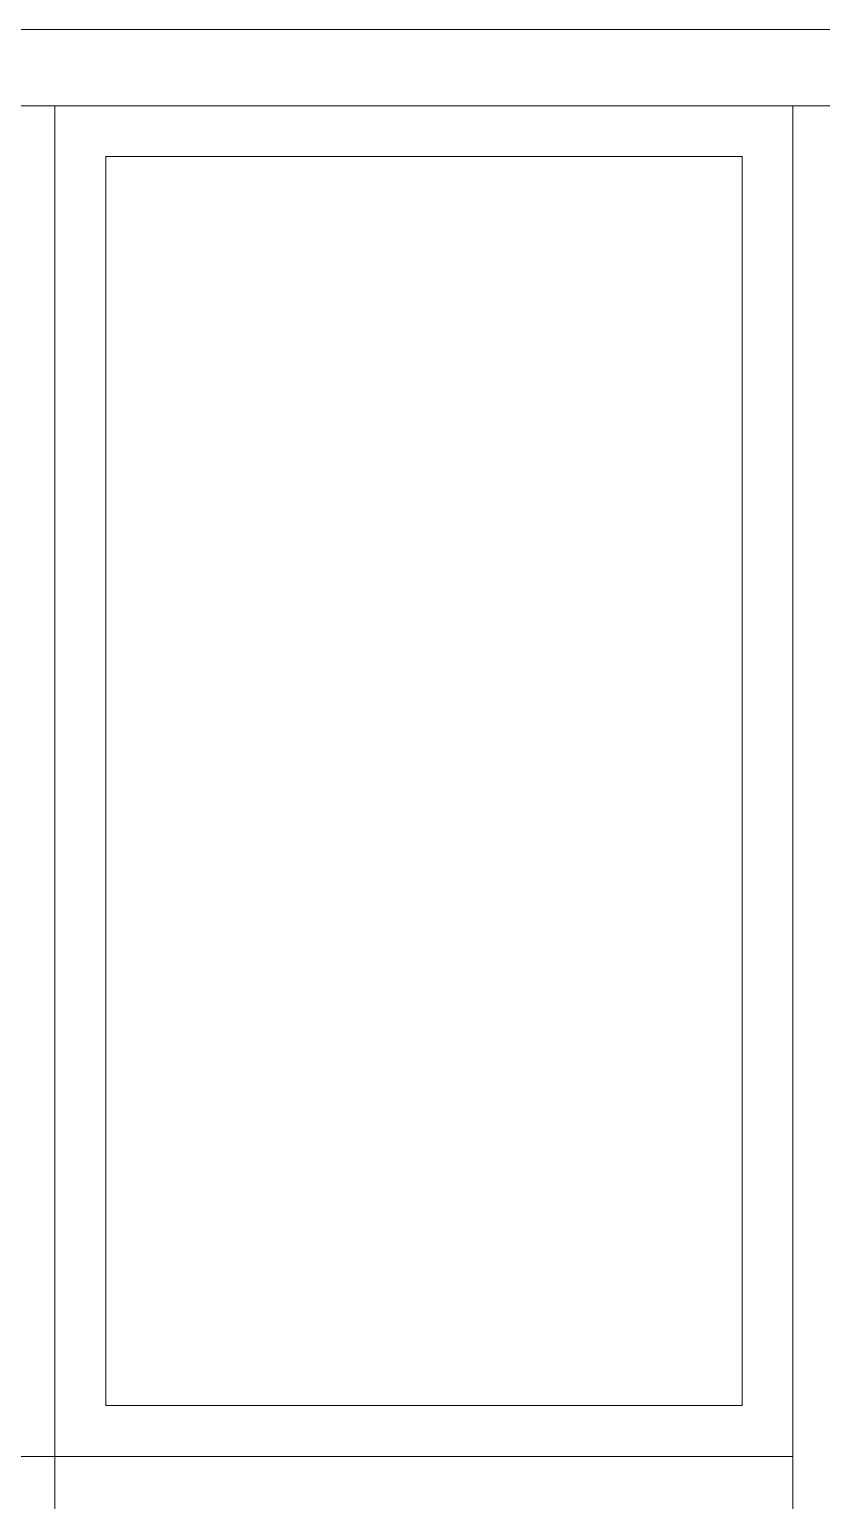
# Model space of a CAD drawing. Header units: metres. Extents: x 349703 to 349913, y 9282546 to 9282694.
# Drawn here: x 349750.792 to 349752.35, y 9282674.644 to 9282677.538 of the extents above; entities that cross this region are included whole.
import ezdxf

# ---------------------------------------------------------------- set-up
doc = ezdxf.new("R2010")
doc.units = ezdxf.units.M
doc.header["$LTSCALE"] = 0.25
doc.layers.add('ARQ-FONDO', color=253, linetype='CONTINUOUS', lineweight=9)

# ---------------------------------------------------------------- blocks, each defined once
blk = doc.blocks.new('291')
at = {"layer": 'ARQ-FONDO'}
blk.add_lwpolyline([(349595.3206, 9282677.3878), (349597.6555, 9282677.3878), (349597.6555, 9282670.5231), (349595.3206, 9282670.5231)], close=True, dxfattribs=at)
blk = doc.blocks.new('ASOIWHWUR')
at = {"layer": 'ARQ-FONDO'}
blk.add_line((349460.5292, 9282672.1411), (349464.9564, 9282672.1411), dxfattribs=at)
for points in [[(349460.5292, 9282674.7985), (349464.9564, 9282674.7985), (349464.9564, 9282667.9338), (349467.3168, 9282667.9338), (349467.3168, 9282663.9038), (349464.9564, 9282663.9038), (349464.9564, 9282648.7534), (349467.3168, 9282648.7534), (349467.3168, 9282644.6934), (349464.9564, 9282644.6934), (349464.9564, 9282638.5531), (349460.5292, 9282638.5531), (349460.5292, 9282644.6934), (349458.2689, 9282644.6934), (349458.2689, 9282648.7534), (349460.5293, 9282648.7534), (349460.5293, 9282663.9038), (349458.1689, 9282663.9038), (349458.1689, 9282667.9338), (349460.5292, 9282667.9338), (349460.5292, 9282674.7985)], [(349463.5047, 9282638.5531), (349463.5047, 9282674.7985)]]:
    blk.add_lwpolyline(points, dxfattribs=at)
blk.add_lwpolyline([(349463.6047, 9282674.6985), (349464.8564, 9282674.6985), (349464.8564, 9282672.2411), (349463.6047, 9282672.2411)], close=True, dxfattribs=at)
blk = doc.blocks.new('cp1-flat-2')
at = {"layer": 'ARQ-FONDO'}
blk.add_lwpolyline([(889467.9025, -9185120.9326), (889467.8701, -9185120.6847), (889458.1529, -9185121.956), (889458.1853, -9185122.2039), (889458.4332, -9185122.1715), (889458.4202, -9185122.0723), (889461.3225, -9185121.6926), (889461.3354, -9185121.7918), (889461.5833, -9185121.7594), (889461.5704, -9185121.6602), (889464.4954, -9185121.2775), (889464.5084, -9185121.3767), (889464.7563, -9185121.3442), (889464.7433, -9185121.2451), (889467.6416, -9185120.8659), (889467.6546, -9185120.965)], close=True, dxfattribs=at)
blk = doc.blocks.new('CERCO PERIMETRICO')
at = {"layer": 'ARQ-FONDO', "xscale": -1, "rotation": 7.453784948315611}
blk.add_blockref('cp1-flat-2', (40468.8037, 18505569.8221, 210.1358), dxfattribs=at)

msp = doc.modelspace()

# ---------------------------------------------------------------- block references
at = {"layer": 'ARQ-FONDO'}
for name, p in [('CERCO PERIMETRICO', (-323.2944, 0, -210.1358)), ('ASOIWHWUR', (287.337, 2.5893)), ('291', (156.9728, 0))]:
    msp.add_blockref(name, p, dxfattribs=at)

doc.saveas('drawing.dxf')
